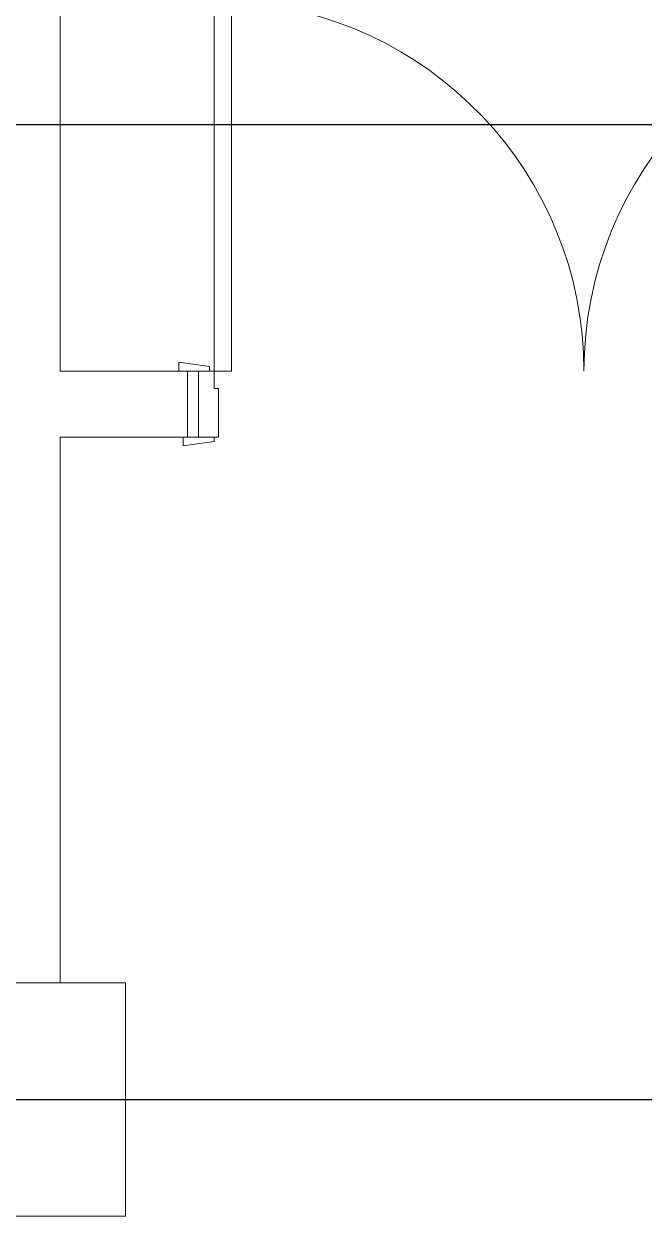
# Model space of a CAD drawing. Header units: metres. Extents: x 75097 to 220695, y -1557923 to -1361206.
# Drawn here: x 159347 to 160756, y -1411753 to -1409044 of the extents above; entities that cross this region are included whole.
import ezdxf

# ---------------------------------------------------------------- set-up
doc = ezdxf.new("R2010")
doc.units = ezdxf.units.M
doc.layers.get('0').update_dxf_attribs({"lineweight": 0})
doc.layers.add('A-100 - Copy$0$axes', color=8, linetype='Continuous')
for name, color, linetype, lineweight in [('A-100 - Copy$0$Structure', 8, 'Continuous', 9), ('A-100 - Copy$0$Walls', 8, 'Continuous', 0), ('A-100 - Copy$0$Wooden Joinery', 8, 'Continuous', 0), ('E-LG', 245, 'Continuous', 30)]:
    doc.layers.add(name, color=color, linetype=linetype, lineweight=lineweight)

# ---------------------------------------------------------------- blocks, each defined once
blk = doc.blocks.new('A-100 - Copy$0$A$C009F45C9')
at = {"layer": 'A-100 - Copy$0$Wooden Joinery'}
for p, q in [((844, -1650), (754, -1650)), ((844, -1670), (754, -1670)), ((724, -1690), (724, -1680)), ((744, -1690), (724, -1690)), ((744, -1690), (744, -1680)), ((884, -1690), (844, -1690)), ((844, -1700), (844, -1690)), ((854, -1690), (854, -1680)), ((874, -1690), (874, -1680)), ((884, -1700), (884, -1690)), ((724, -1750), (724, -1760)), ((744, -1750), (724, -1750)), ((744, -1750), (744, -1760)), ((844, -1740), (844, -1750)), ((884, -1750), (844, -1750)), ((854, -1750), (854, -1760)), ((874, -1750), (874, -1760)), ((884, -1740), (884, -1750)), ((844, -1770), (754, -1770)), ((844, -1790), (754, -1790))]:
    blk.add_line(p, q, dxfattribs=at)
for points in [[(-75, -60), (-85, -60), (-95, 10), (-75, 10)], [(75, -50), (85, -50), (95, 20), (75, 20)], [(75, -100), (914, -100), (914, -60), (75, -60)], [(75, -1700), (914, -1700), (914, -1740), (75, -1740)], [(75, -1700), (914, -1700), (914, -1740), (75, -1740)], [(-75, -1740), (-85, -1740), (-95, -1810), (-75, -1810)], [(75, -1750), (85, -1750), (95, -1820), (75, -1820)]]:
    blk.add_lwpolyline(points, close=True, dxfattribs=at)
for points in [[(75, -25), (-75, -25), (-75, 0), (75, 0), (75, -25)], [(75, -25), (75, -60), (35, -60), (35, -70), (-75, -70), (-75, -25), (75, -25)], [(75, -1775), (75, -1740), (35, -1740), (35, -1730), (-75, -1730), (-75, -1775), (75, -1775)], [(75, -1775), (-75, -1775), (-75, -1800), (75, -1800), (75, -1775)]]:
    blk.add_lwpolyline(points, dxfattribs=at)
for centre, radius, start, end in [((75, -60), 840, 270, 357.2706), ((75, -1740), 840, 2.7294, 90), ((754, -1680), 30, 90, 180), ((844, -1680), 30, 0, 90), ((754, -1680), 10, 90, 180), ((844, -1680), 10, 0, 90), ((754, -1760), 30, 180, 270), ((754, -1760), 10, 180, 270), ((844, -1760), 10, 270, 0), ((844, -1760), 30, 270, 0)]:
    blk.add_arc(centre, radius, start, end, dxfattribs=at)
blk = doc.blocks.new('A-100 - Copy')
at = {"layer": 'A-100 - Copy$0$axes'}
blk.add_line((178940.3, -1411488.2, 2.4), (95846.6, -1411488.2, 2.4), dxfattribs=at)
at = {"layer": 'A-100 - Copy$0$Structure', "elevation": 0}
blk.add_lwpolyline([(159048.3, -1411752.7), (159578.3, -1411752.7), (159578.3, -1411222.7), (159048.3, -1411222.7)], close=True, dxfattribs=at)
at = {"layer": 'A-100 - Copy$0$Walls'}
for p, q in [((159430, -1406780.8, 0), (159430, -1409832.7, 0)), ((159719.2, -1409832.7, 0), (159430, -1409832.7, 0)), ((159719.2, -1409982.7, 0), (159719.2, -1409832.7, 0)), ((159719.2, -1409982.7, 0), (159430, -1409982.7, 0)), ((159430, -1409982.7, 0), (159430, -1411222.7, 0))]:
    blk.add_line(p, q, dxfattribs=at)
at = {"layer": 'A-100 - Copy$0$Wooden Joinery', "rotation": 90}
blk.add_blockref('A-100 - Copy$0$A$C009F45C9', (159719.2, -1409907.7, 0), dxfattribs=at)

msp = doc.modelspace()

# ---------------------------------------------------------------- linework, layer by layer
at = {"layer": 'E-LG', "color": 1, "elevation": 0}
msp.add_lwpolyline([(124395.1, -1407647.8), (124528.1, -1407798.6), (130983, -1407798.6), (130983, -1409352.8), (131058.2, -1409491.7), (131153.3, -1409271.3), (142717.1, -1409271.3), (142717.1, -1410428.7), (142929.8, -1410497.7), (142780, -1410333.4), (142780, -1409273), (166814.1, -1409273), (167013.9, -1409485.6)], dxfattribs=at)

# ---------------------------------------------------------------- next in the draw order: block references
msp.add_blockref('A-100 - Copy', (0, 0))

doc.saveas('drawing.dxf')
